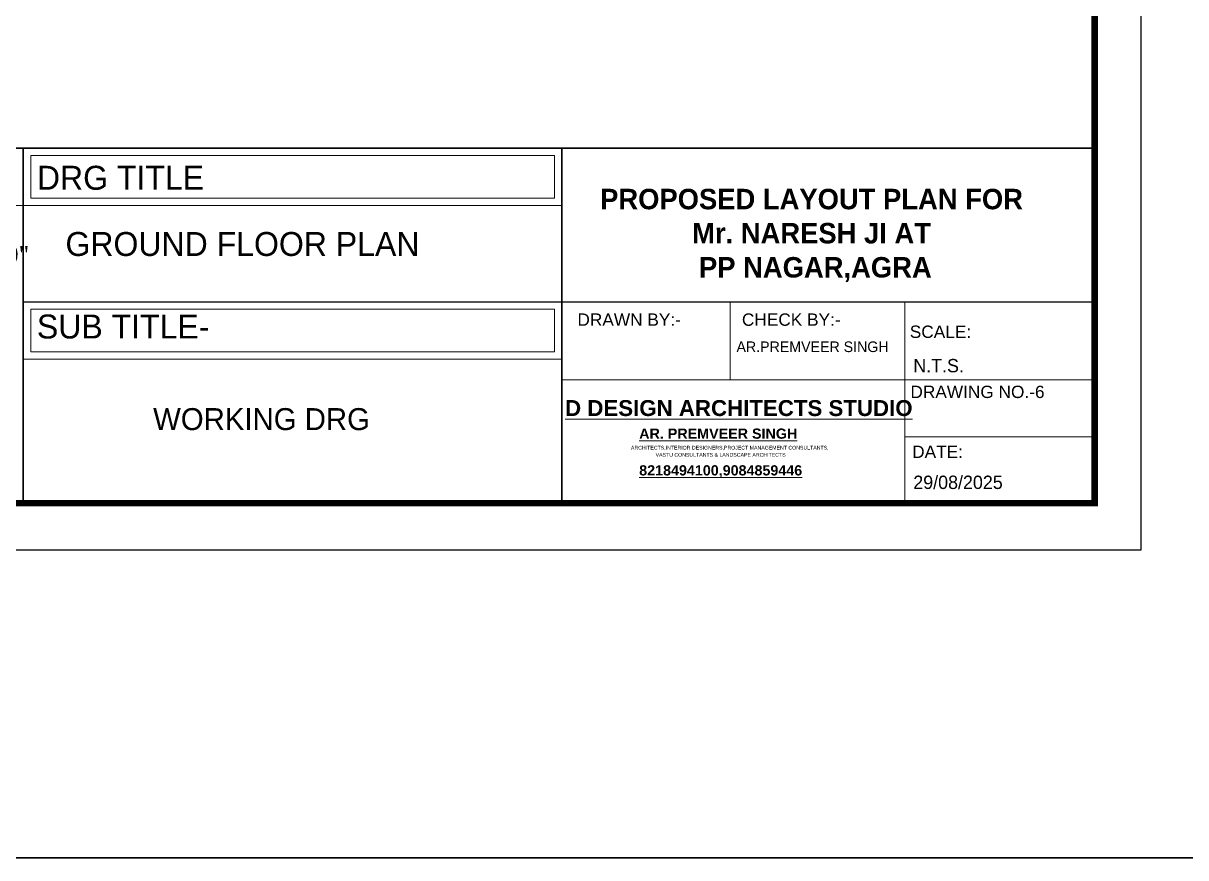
# Model space of a CAD drawing. Header units: millimetres. Extents: x -6808 to 215771, y -89660 to -16303.
# Drawn here: x 99396.1 to 99797.1, y -52186.5 to -51898.6 of the extents above; entities that cross this region are included whole.
import ezdxf

# ---------------------------------------------------------------- set-up
doc = ezdxf.new("R2010")
doc.units = ezdxf.units.MM
doc.linetypes.add('DASHED', pattern=[0.75, 0.5, -0.25])
doc.layers.add('FORMAT', color=7, linetype='Continuous')
for name, color, linetype, lineweight in [('FORMAT LAAYER', 250, 'Continuous', 13), ('wall', 7, 'Continuous', 35), ('wokg dim', 152, 'DASHED', 18)]:
    doc.layers.add(name, color=color, linetype=linetype, lineweight=lineweight)
doc.styles.add('cdim', font='arial.ttf')
doc.styles.add('HYPERMARTBORA0$0$SANSSERIFBOLD', font='sasb____.pfb', dxfattribs={"height": 0.2})
doc.styles.add('SAJ', font='eurr____.ttf')
doc.styles.add('working', font='swissl.ttf')

msp = doc.modelspace()

# ---------------------------------------------------------------- linework, layer by layer
at = {"layer": 'FORMAT', "lineweight": 18}
msp.add_line((99396.063, -51961.54), (99396.063, -51941.716), dxfattribs=at)
at = {"layer": 'FORMAT', "ltscale": 2}
msp.add_line((99396.063, -51994.679), (99765.621, -51994.679), dxfattribs=at)
at = {"layer": 'FORMAT', "lineweight": 13, "ltscale": 20}
for p, q in [((99639.957, -51994.679), (99639.957, -52021.62)), ((99700.127, -52041.286), (99765.621, -52041.286))]:
    msp.add_line(p, q, dxfattribs=at)
at = {"layer": 'FORMAT', "color": 0}
msp.add_lwpolyline([(99017.86, -50995.634), (99017.86, -52080.284), (99781.698, -52080.284), (99781.698, -50995.634)], close=True, dxfattribs=at)
msp.add_lwpolyline([(99017.86, -50995.634), (99017.86, -52080.284), (99781.698, -52080.284), (99781.698, -50995.634)], close=True, dxfattribs=at)
at = {"layer": 'FORMAT', "color": 0, "const_width": 2.24}
msp.add_lwpolyline([(99033.937, -51011.711), (99033.937, -52064.207), (99765.621, -52064.207), (99765.621, -51011.711)], close=True, dxfattribs=at)
msp.add_lwpolyline([(99033.937, -51011.711), (99033.937, -52064.207), (99765.621, -52064.207), (99765.621, -51011.711)], close=True, dxfattribs=at)
at = {"layer": 'FORMAT', "ltscale": 2, "const_width": 0.559}
for points in [[(99137.831, -51941.716), (99137.831, -52064.207), (99033.937, -52064.207), (99033.937, -51941.716), (99765.621, -51941.716)], [(99396.063, -52064.207), (99396.063, -51941.716)]]:
    msp.add_lwpolyline(points, dxfattribs=at)
at = {"layer": 'FORMAT', "lineweight": 18}
for points in [[(99581.88, -51961.54), (99137.831, -51961.54), (99137.831, -51941.716), (99581.88, -51941.716)], [(99581.88, -51941.716), (99581.88, -51961.54)]]:
    msp.add_lwpolyline(points, dxfattribs=at)
at = {"layer": 'FORMAT', "const_width": 0.559}
msp.add_lwpolyline([(99581.88, -52064.207), (99581.88, -51941.716)], dxfattribs=at)
at = {"layer": 'FORMAT', "lineweight": 18}
for points in [[(99398.623, -51944.276), (99579.319, -51944.276), (99579.319, -51958.98), (99398.623, -51958.98)], [(99396.063, -51994.679), (99581.88, -51994.679), (99581.88, -52014.503), (99396.063, -52014.503)], [(99398.623, -51997.239), (99579.319, -51997.239), (99579.319, -52011.943), (99398.623, -52011.943)]]:
    msp.add_lwpolyline(points, close=True, dxfattribs=at)
at = {"layer": 'FORMAT', "color": 0, "lineweight": 13}
for points in [[(99700.127, -52064.207), (99700.127, -51994.679)], [(99581.88, -52021.62), (99765.621, -52021.62)]]:
    msp.add_lwpolyline(points, dxfattribs=at)
at = {"layer": 'wall'}
msp.add_lwpolyline([(93918.243, -50754.305), (102727.982, -50754.305), (102727.982, -52186.548), (93918.243, -52186.548)], close=True, dxfattribs=at)

# ---------------------------------------------------------------- texts
at = {"layer": 'FORMAT', "lineweight": 13, "style": 'working'}
for s, height, p in [('DRAWN BY:-', 4.2576, (99587.226, -52003)), (' CHECK BY:-', 4.25764, (99642.309, -52003)), ('SCALE:', 4.2576, (99701.861, -52007.187)), ('DRAWING NO.-6', 4.25764, (99702.086, -52027.924)), ('DATE:', 4.2576, (99702.686, -52048.607))]:
    msp.add_text(s, height=height, dxfattribs=at).set_placement(p)
at = {"layer": 'FORMAT', "ltscale": 2, "attachment_point": 1, "style": 'SAJ'}
for s, insert, char_height, width in [('\\A1;{\\fCentury Gothic|b0|i0|c0|p34;DRG TITLE}', (99400.776, -51947.798), 8.25836, 191.48142), ('\\A1;{\\fCentury Gothic|b0|i0|c0|p34;GROUND FLOOR PLAN}', (99410.621, -51970.647), 8.25836, 191.48142), ('\\A1;{\\fCentury Gothic|b0|i0|c0|p34;SUB TITLE-}', (99400.773, -51999.125), 8.25836, 191.48142), ('\\A1;{\\fShonar Bangla|b0|i0|c0|p34;AR.PREMVEER SINGH}', (99642.087, -52008.405), 3.65867, 186.55052), ('\\A1;{\\fShonar Bangla|b0|i0|c0|p34;N.T.S.}', (99703.073, -52014.441), 4.60846, 119.67589), ('\\A1;{\\fShonar Bangla|b0|i0|c0|p34;29/08/2025}', (99703.073, -52054.707), 4.60846, 119.67589)]:
    msp.add_mtext(s, dxfattribs=dict(at, insert=insert, char_height=char_height, width=width))
at = {"layer": 'FORMAT', "insert": (99667.971, -51971.836), "char_height": 7.06187, "width": 177.40877, "attachment_point": 5, "style": 'cdim'}
msp.add_mtext('\\A1;{\\fDilleniaUPC|b1|i0|c0|p18;PROPOSED LAYOUT PLAN FOR \\PMr. NARESH JI AT \\P PP NAGAR,AGRA}', dxfattribs=at)
at = {"layer": 'FORMAT', "lineweight": 13, "insert": (99349.324, -51975.461), "char_height": 5.98638, "width": 154.95147, "attachment_point": 1, "style": 'working'}
msp.add_mtext('\\A1;{\\fBook Antiqua|b0|i0|c0|p18;27\'0" X 60\'0"}', dxfattribs=at)
at = {"layer": 'FORMAT LAAYER', "color": 0, "lineweight": 13}
for s, height, style, p in [('%%UD DESIGN ARCHITECTS STUDIO', 5.4966, 'HYPERMARTBORA0$0$SANSSERIFBOLD', (99582.957, -52034.131)), ('%%UAR. PREMVEER SINGH', 3.53004, 'HYPERMARTBORA0$0$SANSSERIFBOLD', (99608.53, -52041.973)), ('ARCHITECTS,INTERIOR DESIGNERS,PROJECT MANAGEMENT CONSULTANTS,', 1.28401, 'working', (99605.688, -52045.701)), ('VASTU CONSULTANTS & LANDSCAPE ARCHITECTS', 1.28401, 'working', (99614.184, -52048.153)), ('%%U8218494100,9084859446', 3.53004, 'HYPERMARTBORA0$0$SANSSERIFBOLD', (99608.53, -52054.645))]:
    msp.add_text(s, height=height, dxfattribs=dict(at, style=style)).set_placement(p)
at = {"layer": 'wokg dim', "ltscale": 2, "insert": (99440.86, -52031.412), "char_height": 7.56877, "width": 220.27058, "attachment_point": 1, "style": 'SAJ'}
msp.add_mtext('\\A1;{\\fCentury Gothic|b0|i0|c0|p34;WORKING DRG}', dxfattribs=at)

doc.saveas('drawing.dxf')
